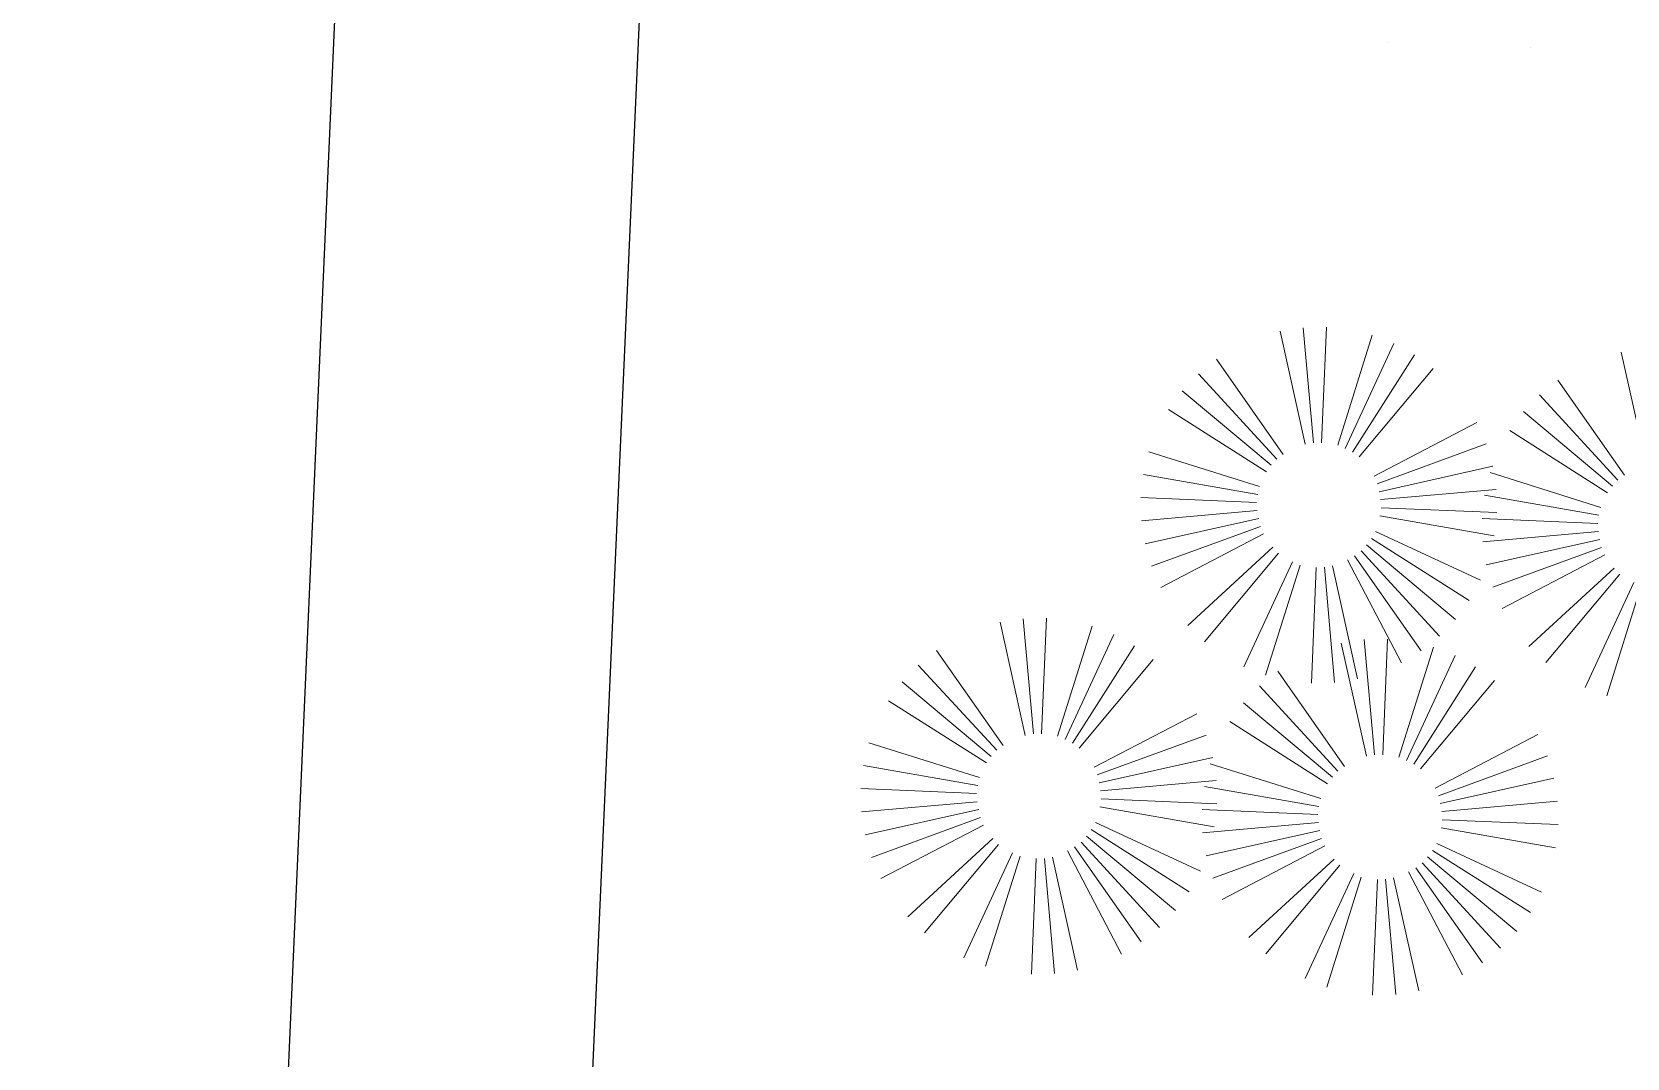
# Model space of a CAD drawing. Header units: millimetres. Extents: x 111 to 1506, y 14 to 566.
# Drawn here: x 251.676 to 254.299, y 218.923 to 220.61 of the extents above; entities that cross this region are included whole.
import ezdxf

# ---------------------------------------------------------------- set-up
doc = ezdxf.new("R2010")
doc.units = ezdxf.units.MM
doc.layers.add('ARBOLES', color=78, linetype='Continuous', lineweight=5)
doc.layers.add('PALMERAS114', color=114, linetype='Continuous', lineweight=5)
doc.styles.add('ATTR', font='romans.shx', dxfattribs={"width": 0.8, "height": 2.52})

# ---------------------------------------------------------------- blocks, each defined once
blk = doc.blocks.new('E1E')
at = {"layer": 'ARBOLES', "ltscale": 0.2}
for p, q in [((95.5359, 59.5519), (95.5359, 59.5519)), ((95.2708, 59.4541), (95.2708, 59.4541))]:
    blk.add_line(p, q, dxfattribs=at)
blk = doc.blocks.new('EVG7')
for p, q in [((-9.21, 18.3), (-24.14, 54.35)), ((-6.59, 19.1), (-16.71, 56.87)), ((-3.91, 19.67), (-9.01, 58.4)), ((1.55, 19.67), (6.65, 58.4)), ((4.23, 19.1), (14.35, 56.87)), ((6.85, 18.3), (21.78, 54.35)), ((-11.62, 16.99), (-31.18, 50.87)), ((9.26, 16.99), (28.82, 50.87)), ((-13.82, 15.38), (-37.7, 46.51)), ((-16, 13.74), (-43.6, 41.34)), ((-17.84, 11.7), (-48.78, 35.44)), ((15.48, 11.7), (46.42, 35.44)), ((17.04, 9.43), (50.78, 28.91)), ((-20.59, 6.96), (-56.61, 21.87)), ((18.24, 6.96), (54.25, 21.87)), ((-21.61, 4.39), (-59.13, 14.44)), ((19.8, 1.68), (58.31, 6.74)), ((-22.19, -1.09), (-61.18, -1.09)), ((-22.16, -3.85), (-60.66, -8.92)), ((19.8, -3.85), (58.31, -8.92)), ((19.83, -1.09), (58.82, -1.09)), ((-20.59, -9.13), (-56.61, -24.05)), ((19.25, -6.56), (56.78, -16.62)), ((-19.4, -11.61), (-53.14, -31.09)), ((-17.84, -13.87), (-48.78, -37.61)), ((13.64, -15.91), (41.25, -43.51)), ((15.48, -13.87), (46.42, -37.61)), ((-13.82, -17.56), (-37.7, -48.69)), ((-11.62, -19.17), (-31.18, -53.05)), ((-9.21, -20.47), (-24.14, -56.52)), ((-6.59, -21.27), (-16.71, -59.04)), ((4.23, -21.27), (14.35, -59.04)), ((6.85, -20.47), (21.78, -56.52)), ((9.26, -19.17), (28.82, -53.05)), ((11.46, -17.56), (35.35, -48.69)), ((-3.91, -21.84), (-9.01, -60.57)), ((-1.18, -22.12), (-1.18, -61.09))]:
    blk.add_line(p, q)
at = {"style": 'ATTR', "width": 0.8, "flags": 9}
blk.add_attdef('ESTCODE', (0, 0), '', height=0.7, dxfattribs=at)

msp = doc.modelspace()

# ---------------------------------------------------------------- linework, layer by layer
for p, q in [((252.34798, 224.56253), (251.67648, 209.36645)), ((252.8446, 224.47496), (252.17891, 209.4104))]:
    msp.add_line(p, q)

# ---------------------------------------------------------------- block references
at = {"layer": 'ARBOLES', "color": 0, "xscale": 0.8310831642732954, "yscale": 0.8310831642732954, "zscale": 0.8310831642732954, "rotation": 157.9147716791316}
msp.add_blockref('E1E', (346.08589, 236.60052), dxfattribs=at)
at = {"layer": 'PALMERAS114', "extrusion": (0, 0, -1), "xscale": -0.004880888891868356, "yscale": 0.004880888891718753, "zscale": -0.004880888891868356, "rotation": 294.9205878507973}
for p in [(-253.79004, 219.83919), (-254.35105, 219.80486), (-253.32966, 219.36067), (-253.89066, 219.32634)]:
    msp.add_blockref('EVG7', p, dxfattribs=at)

doc.saveas('drawing.dxf')
